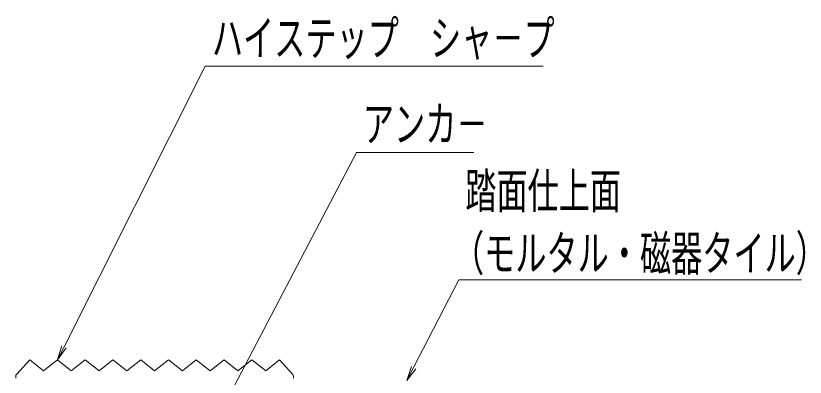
# Model space of a CAD drawing. Units: millimetres, scale not verified. Extents: x -400 to 400, y -277 to 277.
# Drawn here: x -271.9 to -163.9, y -178.9 to -129.5 of the extents above; entities that cross this region are included whole.
import ezdxf
from ezdxf.enums import TextEntityAlignment as Align

# ---------------------------------------------------------------- set-up
doc = ezdxf.new("R2010")
doc.units = ezdxf.units.MM
doc.header["$LTSCALE"] = 2
doc.layers.add('0-3_2', color=4, linetype='Continuous', lineweight=9)
doc.layers.add('0-E_6文字', color=2, linetype='Continuous', lineweight=9)
doc.styles.add('ＭＳ ゴシック', font='')
doc.styles.get('ＭＳ ゴシック').set_extended_font_data('MS Gothic')

# ---------------------------------------------------------------- blocks, each defined once
blk = doc.blocks.new('MLeader5')
at = {"layer": '0-E_6文字', "color": 1}
blk.add_line((-245.264, -136.358), (-199.755, -136.358), dxfattribs=at)
at = {"layer": '0-E_6文字'}
blk.add_line((-265.024, -174.882), (-266.222, -176.518), dxfattribs=at)
at = {"layer": '0-E_6文字', "color": 1}
blk.add_lwpolyline([(-265.322, -174.732), (-245.984, -136.358), (-245.264, -136.358)], dxfattribs=at)
at = {"layer": '0-E_6文字'}
blk.add_lwpolyline([(-265.62, -174.582), (-266.222, -176.518), (-265.322, -174.732)], dxfattribs=at)
at = {"layer": '0-E_6文字', "style": 'ＭＳ ゴシック', "width": 0.65}
blk.add_text('ハイステップ\u3000シャ－プ', height=4.809, dxfattribs=at).set_placement((-245.084, -136.356), align=Align.BOTTOM_LEFT)
blk = doc.blocks.new('MLeader6')
at = {"layer": '0-E_6文字', "color": 1}
blk.add_line((-224.598, -148.172), (-209.252, -148.172), dxfattribs=at)
at = {"layer": '0-E_6文字'}
blk.add_line((-247.83, -191.867), (-249.053, -193.484), dxfattribs=at)
at = {"layer": '0-E_6文字', "color": 1}
blk.add_lwpolyline([(-248.125, -191.712), (-225.318, -148.172), (-224.598, -148.172)], dxfattribs=at)
at = {"layer": '0-E_6文字'}
blk.add_lwpolyline([(-248.42, -191.558), (-249.053, -193.484), (-248.125, -191.712)], dxfattribs=at)
at = {"layer": '0-E_6文字', "style": 'ＭＳ ゴシック', "width": 0.65}
blk.add_text('アンカ－', height=4.809, dxfattribs=at).set_placement((-224.418, -148.097), align=Align.BOTTOM_LEFT)
blk = doc.blocks.new('MLeader7')
at = {"layer": '0-E_6文字', "color": 1}
blk.add_line((-210.595, -165.562), (-164.402, -165.562), dxfattribs=at)
at = {"layer": '0-E_6文字'}
blk.add_line((-217.197, -177.739), (-218.407, -179.366), dxfattribs=at)
at = {"layer": '0-E_6文字', "color": 1}
blk.add_lwpolyline([(-217.493, -177.587), (-211.315, -165.562), (-210.595, -165.562)], dxfattribs=at)
at = {"layer": '0-E_6文字'}
blk.add_lwpolyline([(-217.79, -177.435), (-218.407, -179.366), (-217.493, -177.587)], dxfattribs=at)
at = {"layer": '0-E_6文字', "style": 'ＭＳ ゴシック', "width": 0.65}
for s, p in [('踏面仕上面', (-210.415, -157.245)), ('（モルタル・磁器タイル）', (-212.095, -165.778))]:
    blk.add_text(s, height=4.809, dxfattribs=at).set_placement(p, align=Align.BOTTOM_LEFT)

msp = doc.modelspace()

# ---------------------------------------------------------------- linework, layer by layer
at = {"layer": '0-3_2'}
for p, q in [((-270.022, -176.518), (-271.819, -178.504)), ((-235.822, -176.518), (-234.026, -178.504)), ((-271.922, -178.772), (-271.922, -179.018)), ((-233.922, -178.772), (-233.922, -179.018))]:
    msp.add_line(p, q, dxfattribs=at)
for points in [[(-270.022, -176.518), (-268.122, -178.018), (-266.222, -176.518), (-264.322, -178.018), (-262.422, -176.518), (-260.522, -178.018), (-258.622, -176.518), (-256.722, -178.018), (-254.822, -176.518), (-252.922, -178.018)], [(-235.822, -176.518), (-237.722, -178.018), (-239.622, -176.518), (-241.522, -178.018), (-243.422, -176.518), (-245.322, -178.018), (-247.222, -176.518), (-249.122, -178.018), (-251.022, -176.518), (-252.922, -178.018)]]:
    msp.add_lwpolyline(points, dxfattribs=at)
for centre, start, end in [((-271.522, -178.772), 137.8624, 180), ((-234.322, -178.772), 0, 42.1376)]:
    msp.add_arc(centre, 0.4, start, end, dxfattribs=at)

# ---------------------------------------------------------------- block references
at = {"layer": '0-E_6文字'}
for name in ['MLeader5', 'MLeader6', 'MLeader7']:
    msp.add_blockref(name, (0, 0), dxfattribs=at)

doc.saveas('drawing.dxf')
